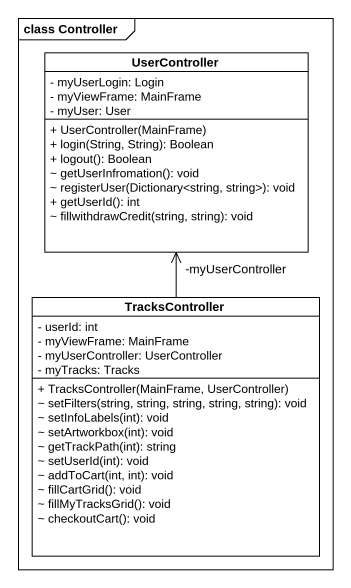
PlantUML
@startuml
mainframe class Controller
hide circle
hide empty members
skinparam classAttributeIconSize 0
class UserController {
  - myUserLogin: Login
  - myViewFrame: MainFrame
  - myUser: User
  + UserController(MainFrame)
  + login(String, String): Boolean
  + logout(): Boolean
  ~ getUserInfromation(): void
  ~ registerUser(Dictionary<string, string>): void
  + getUserId(): int
  ~ fillwithdrawCredit(string, string): void
}
class TracksController {
  - userId: int
  - myViewFrame: MainFrame
  - myUserController: UserController
  - myTracks: Tracks
  + TracksController(MainFrame, UserController)
  ~ setFilters(string, string, string, string, string): void
  ~ setInfoLabels(int): void
  ~ setArtworkbox(int): void
  ~ getTrackPath(int): string
  ~ setUserId(int): void
  ~ addToCart(int, int): void
  ~ fillCartGrid(): void
  ~ fillMyTracksGrid(): void
  ~ checkoutCart(): void
}
TracksController -up-> "-myUserController" UserController
@enduml
